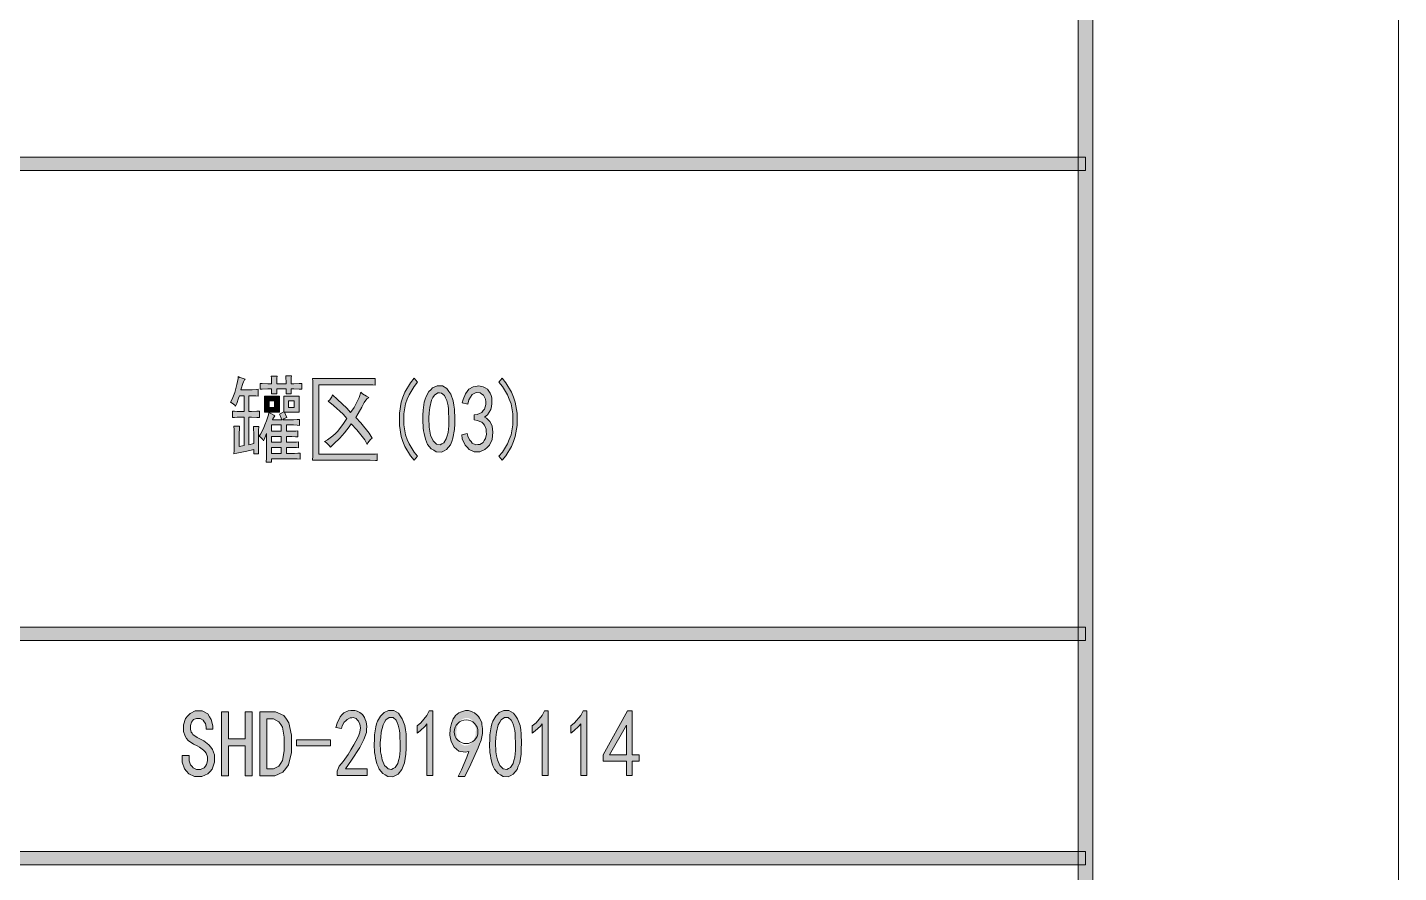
# Model space of a CAD drawing. Header units: millimetres. Extents: x 568 to 57335, y 85 to 28579.
# Drawn here: x 57269.6 to 57335.2, y 27771.3 to 27811.8 of the extents above; entities that cross this region are included whole.
import ezdxf

# ---------------------------------------------------------------- set-up
doc = ezdxf.new("R2010")
doc.units = ezdxf.units.MM

msp = doc.modelspace()

# ---------------------------------------------------------------- hatches: boundary and pattern name
h = msp.add_hatch(color=0)
h.dxf.hatch_style = 2
h.paths.add_polyline_path([(57320.572, 27702.649), (57319.873, 27703.348), (57319.873, 28563.463), (57320.572, 28564.162)])
h = msp.add_hatch(color=0)
h.dxf.hatch_style = 2
h.paths.add_polyline_path([(57245.175, 27804.935), (57245.175, 27805.581), (57320.223, 27805.581), (57320.223, 27804.935)])
h = msp.add_hatch(color=0)
h.dxf.hatch_style = 2
h.paths.add_polyline_path([(57280.617, 27791.358), (57280.389, 27791.358), (57280.389, 27791.571), (57280.055, 27791.487), (57279.584, 27791.381), (57279.439, 27791.358), (57279.447, 27791.518), (57279.455, 27791.829), (57279.455, 27791.981), (57279.455, 27792.148), (57279.447, 27792.498), (57279.439, 27792.688), (57279.713, 27792.688), (57279.705, 27792.566), (57279.698, 27792.323), (57279.698, 27792.201), (57279.698, 27791.7), (57279.926, 27791.753), (57279.926, 27793.113), (57279.652, 27793.113), (57279.599, 27793.113), (57279.462, 27793.105), (57279.379, 27793.098), (57279.379, 27793.402), (57279.462, 27793.394), (57279.599, 27793.387), (57279.652, 27793.387), (57279.926, 27793.387), (57279.926, 27794.139), (57279.713, 27794.139), (57279.667, 27794.025), (57279.576, 27793.774), (57279.523, 27793.637), (57279.485, 27793.69), (57279.363, 27793.789), (57279.28, 27793.835), (57279.356, 27793.972), (57279.477, 27794.298), (57279.531, 27794.488), (57279.584, 27794.686), (57279.645, 27794.967), (57279.652, 27795.058), (57279.728, 27795.02), (57279.895, 27794.959), (57279.986, 27794.929), (57279.948, 27794.898), (57279.895, 27794.8), (57279.873, 27794.731), (57279.85, 27794.671), (57279.797, 27794.519), (57279.766, 27794.427), (57280.23, 27794.427), (57280.313, 27794.427), (57280.503, 27794.435), (57280.602, 27794.45), (57280.602, 27794.123), (57280.495, 27794.131), (57280.275, 27794.139), (57280.161, 27794.139), (57280.161, 27793.387), (57280.29, 27793.387), (57280.541, 27793.394), (57280.663, 27793.402), (57280.663, 27793.098), (57280.541, 27793.105), (57280.29, 27793.113), (57280.161, 27793.113), (57280.161, 27791.783), (57280.389, 27791.844), (57280.389, 27792.217), (57280.389, 27792.323), (57280.382, 27792.551), (57280.374, 27792.665), (57280.632, 27792.665), (57280.617, 27792.467)])
h = msp.add_hatch(color=0)
h.dxf.hatch_style = 2
h.paths.add_polyline_path([(57282.197, 27795.096), (57282.19, 27794.997), (57282.182, 27794.807), (57282.182, 27794.716), (57282.311, 27794.716), (57282.57, 27794.724), (57282.699, 27794.731), (57282.699, 27794.45), (57282.57, 27794.458), (57282.311, 27794.465), (57282.182, 27794.465), (57282.182, 27794.23), (57281.939, 27794.23), (57281.939, 27794.465), (57281.498, 27794.465), (57281.498, 27794.23), (57281.248, 27794.23), (57281.248, 27794.465), (57281.073, 27794.465), (57280.799, 27794.458), (57280.701, 27794.45), (57280.701, 27794.731), (57280.799, 27794.724), (57281.073, 27794.716), (57281.248, 27794.716), (57281.248, 27794.807), (57281.24, 27794.982), (57281.232, 27795.073), (57281.506, 27795.073), (57281.498, 27794.982), (57281.498, 27794.807), (57281.498, 27794.716), (57281.939, 27794.716), (57281.939, 27794.807), (57281.931, 27794.997), (57281.924, 27795.096)])
h = msp.add_hatch(color=0)
h.dxf.hatch_style = 2
h.paths.add_polyline_path([(57286.209, 27794.648), (57286.102, 27794.655), (57285.814, 27794.663), (57285.639, 27794.663), (57283.504, 27794.663), (57283.504, 27791.335), (57285.852, 27791.335), (57285.996, 27791.335), (57286.224, 27791.343), (57286.308, 27791.358), (57286.308, 27791.031), (57286.216, 27791.039), (57285.973, 27791.046), (57285.821, 27791.046), (57283.208, 27791.046), (57283.215, 27791.267), (57283.223, 27791.578), (57283.223, 27791.677), (57283.223, 27794.412), (57283.223, 27794.564), (57283.215, 27794.845), (57283.208, 27794.967), (57286.209, 27794.967)])
h = msp.add_hatch(color=0)
h.dxf.hatch_style = 2
h.paths.add_polyline_path([(57288.237, 27791.244), (57288.078, 27791.046), (57287.903, 27791.267), (57287.63, 27791.715), (57287.538, 27791.951), (57287.447, 27792.179), (57287.364, 27792.71), (57287.364, 27793.007), (57287.364, 27793.303), (57287.447, 27793.835), (57287.538, 27794.07), (57287.63, 27794.306), (57287.903, 27794.762), (57288.078, 27794.982), (57288.237, 27794.784), (57288.07, 27794.587), (57287.827, 27794.184), (57287.744, 27793.972), (57287.66, 27793.759), (57287.576, 27793.28), (57287.576, 27793.007), (57287.576, 27792.741), (57287.66, 27792.262), (57287.744, 27792.049), (57287.827, 27791.837), (57288.07, 27791.434)])
h = msp.add_hatch(color=0)
h.paths.add_polyline_path([(57288.496, 27793.212), (57288.503, 27793.455), (57288.556, 27793.835), (57288.602, 27793.972), (57288.648, 27794.108), (57288.784, 27794.336), (57288.868, 27794.427), (57288.959, 27794.519), (57289.172, 27794.61), (57289.293, 27794.61), (57289.423, 27794.61), (57289.643, 27794.481), (57289.734, 27794.351), (57289.825, 27794.215), (57289.947, 27793.888), (57289.977, 27793.69), (57290.008, 27793.493), (57290.023, 27793.037), (57290.015, 27792.786), (57290, 27792.528), (57289.932, 27792.11), (57289.871, 27791.951), (57289.81, 27791.783), (57289.628, 27791.563), (57289.506, 27791.502), (57289.377, 27791.434), (57289.134, 27791.449), (57289.012, 27791.525), (57288.891, 27791.601), (57288.716, 27791.806), (57288.67, 27791.928), (57288.617, 27792.057), (57288.549, 27792.323), (57288.526, 27792.46), (57288.503, 27792.596), (57288.488, 27792.976)])
h.paths.add_polyline_path([(57288.8, 27793.326), (57288.777, 27793.075), (57288.792, 27792.634), (57288.83, 27792.444), (57288.86, 27792.247), (57288.982, 27791.973), (57289.065, 27791.897), (57289.149, 27791.814), (57289.316, 27791.783), (57289.4, 27791.829), (57289.491, 27791.882), (57289.613, 27792.08), (57289.651, 27792.224), (57289.696, 27792.376), (57289.734, 27792.695), (57289.734, 27792.877), (57289.734, 27793.052), (57289.719, 27793.371), (57289.711, 27793.516), (57289.704, 27793.652), (57289.635, 27793.918), (57289.582, 27794.032), (57289.529, 27794.146), (57289.385, 27794.268), (57289.293, 27794.275), (57289.202, 27794.283), (57289.043, 27794.169), (57288.974, 27794.048), (57288.906, 27793.934), (57288.822, 27793.569)])
h = msp.add_hatch(color=0)
h.dxf.hatch_style = 2
h.paths.add_polyline_path([(57290.349, 27792.27), (57290.608, 27792.323), (57290.638, 27792.209), (57290.729, 27792.019), (57290.798, 27791.943), (57290.859, 27791.859), (57291.026, 27791.791), (57291.117, 27791.799), (57291.216, 27791.799), (57291.375, 27791.897), (57291.428, 27791.996), (57291.489, 27792.087), (57291.535, 27792.3), (57291.527, 27792.422), (57291.519, 27792.543), (57291.444, 27792.733), (57291.375, 27792.802), (57291.314, 27792.87), (57291.094, 27792.961), (57290.942, 27792.991), (57290.942, 27793.227), (57291.094, 27793.242), (57291.314, 27793.341), (57291.375, 27793.425), (57291.444, 27793.5), (57291.512, 27793.713), (57291.504, 27793.842), (57291.497, 27793.972), (57291.398, 27794.161), (57291.314, 27794.222), (57291.231, 27794.283), (57291.048, 27794.291), (57290.95, 27794.253), (57290.851, 27794.207), (57290.699, 27793.949), (57290.638, 27793.744), (57290.38, 27793.797), (57290.425, 27793.964), (57290.539, 27794.23), (57290.615, 27794.336), (57290.691, 27794.45), (57290.896, 27794.572), (57291.026, 27794.587), (57291.155, 27794.61), (57291.383, 27794.564), (57291.482, 27794.511), (57291.58, 27794.45), (57291.709, 27794.268), (57291.755, 27794.146), (57291.793, 27794.032), (57291.801, 27793.766), (57291.778, 27793.622), (57291.747, 27793.478), (57291.58, 27793.227), (57291.444, 27793.113), (57291.542, 27793.06), (57291.702, 27792.9), (57291.755, 27792.794), (57291.808, 27792.688), (57291.846, 27792.399), (57291.823, 27792.224), (57291.808, 27792.049), (57291.679, 27791.768), (57291.573, 27791.662), (57291.466, 27791.556), (57291.223, 27791.449), (57291.086, 27791.457), (57290.95, 27791.457), (57290.714, 27791.563), (57290.608, 27791.669), (57290.509, 27791.776), (57290.38, 27792.072)])
h = msp.add_hatch(color=0)
h.dxf.hatch_style = 2
h.paths.add_polyline_path([(57293.009, 27793.007), (57293.009, 27792.71), (57292.917, 27792.179), (57292.834, 27791.951), (57292.743, 27791.715), (57292.469, 27791.267), (57292.294, 27791.046), (57292.135, 27791.244), (57292.302, 27791.434), (57292.545, 27791.837), (57292.629, 27792.049), (57292.712, 27792.262), (57292.796, 27792.741), (57292.796, 27793.007), (57292.796, 27793.28), (57292.712, 27793.759), (57292.629, 27793.972), (57292.545, 27794.184), (57292.302, 27794.587), (57292.135, 27794.784), (57292.294, 27794.982), (57292.469, 27794.762), (57292.743, 27794.306), (57292.834, 27794.07), (57292.917, 27793.835), (57293.009, 27793.303)])
h = msp.add_hatch(color=0)
h.paths.add_polyline_path([(57280.647, 27792.201), (57280.708, 27792.292), (57280.853, 27792.566), (57280.929, 27792.748), (57281.005, 27792.931), (57281.096, 27793.227), (57281.118, 27793.333), (57281.202, 27793.288), (57281.346, 27793.204), (57281.407, 27793.174), (57281.362, 27793.128), (57281.308, 27793.037), (57281.293, 27792.991), (57281.741, 27792.991), (57281.711, 27793.06), (57281.65, 27793.197), (57281.628, 27793.257), (57281.825, 27793.371), (57281.825, 27794.123), (57282.562, 27794.123), (57282.562, 27793.349), (57281.871, 27793.349), (57281.969, 27793.098), (57281.924, 27793.083), (57281.833, 27793.029), (57281.779, 27792.991), (57282.228, 27792.991), (57282.296, 27792.991), (57282.478, 27792.999), (57282.585, 27793.007), (57282.585, 27792.718), (57282.478, 27792.733), (57282.296, 27792.741), (57282.228, 27792.741), (57281.954, 27792.741), (57281.954, 27792.437), (57282.167, 27792.437), (57282.243, 27792.437), (57282.41, 27792.444), (57282.501, 27792.452), (57282.501, 27792.163), (57282.387, 27792.171), (57282.22, 27792.179), (57282.167, 27792.179), (57281.954, 27792.179), (57281.954, 27791.913), (57282.197, 27791.913), (57282.273, 27791.913), (57282.433, 27791.92), (57282.532, 27791.928), (57282.532, 27791.647), (57282.433, 27791.654), (57282.273, 27791.662), (57282.197, 27791.662), (57281.954, 27791.662), (57281.954, 27791.373), (57282.311, 27791.373), (57282.349, 27791.373), (57282.501, 27791.381), (57282.615, 27791.388), (57282.615, 27791.107), (57282.478, 27791.115), (57282.327, 27791.122), (57281.248, 27791.122), (57281.248, 27790.963), (57280.989, 27790.963), (57280.997, 27791.168), (57281.005, 27791.434), (57281.005, 27791.502), (57281.005, 27792.323), (57280.974, 27792.254), (57280.906, 27792.08), (57280.86, 27791.981), (57280.822, 27792.042), (57280.708, 27792.148)])
h.paths.add_polyline_path([(57281.711, 27792.437), (57281.711, 27792.741), (57281.248, 27792.741), (57281.248, 27792.437)])
h.paths.add_polyline_path([(57281.711, 27791.373), (57281.711, 27791.662), (57281.248, 27791.662), (57281.248, 27791.373)])
h.paths.add_polyline_path([(57281.711, 27791.913), (57281.711, 27792.179), (57281.248, 27792.179), (57281.248, 27791.913)])
h.paths.add_polyline_path([(57282.327, 27793.569), (57282.327, 27793.888), (57282.053, 27793.888), (57282.053, 27793.569)])
h = msp.add_hatch(color=0)
h.paths.add_polyline_path([(57281.628, 27793.349), (57280.906, 27793.349), (57280.906, 27794.123), (57281.628, 27794.123)])
h.paths.add_polyline_path([(57281.392, 27793.569), (57281.392, 27793.888), (57281.134, 27793.888), (57281.134, 27793.569)])
h = msp.add_hatch(color=0)
h.dxf.hatch_style = 2
h.paths.add_polyline_path([(57284.157, 27794.177), (57284.408, 27793.964), (57284.841, 27793.538), (57285.031, 27793.333), (57285.198, 27793.576), (57285.441, 27794.063), (57285.517, 27794.306), (57285.601, 27794.237), (57285.783, 27794.116), (57285.897, 27794.048), (57285.814, 27793.987), (57285.677, 27793.82), (57285.624, 27793.713), (57285.563, 27793.599), (57285.388, 27793.295), (57285.274, 27793.098), (57285.517, 27792.847), (57285.913, 27792.353), (57286.064, 27792.11), (57285.981, 27792.042), (57285.859, 27791.882), (57285.821, 27791.806), (57285.707, 27792.019), (57285.328, 27792.513), (57285.062, 27792.794), (57284.955, 27792.642), (57284.735, 27792.361), (57284.621, 27792.239), (57284.507, 27792.11), (57284.233, 27791.829), (57284.066, 27791.677), (57284.006, 27791.761), (57283.861, 27791.897), (57283.778, 27791.951), (57283.922, 27792.027), (57284.18, 27792.224), (57284.302, 27792.338), (57284.416, 27792.444), (57284.689, 27792.802), (57284.841, 27793.045), (57284.667, 27793.25), (57284.218, 27793.668), (57283.952, 27793.873), (57284.028, 27793.941), (57284.127, 27794.093)])
h = msp.add_hatch(color=0)
h.dxf.hatch_style = 2
h.paths.add_polyline_path([(57320.223, 27783.054), (57320.223, 27782.408), (57245.175, 27782.408), (57245.175, 27783.054)])
h = msp.add_hatch(color=0)
h.dxf.hatch_style = 2
h.paths.add_polyline_path([(57278.505, 27776.786), (57278.505, 27776.581), (57278.406, 27776.247), (57278.3, 27776.125), (57278.193, 27776.011), (57277.912, 27775.889), (57277.73, 27775.889), (57277.555, 27775.889), (57277.274, 27776.011), (57277.175, 27776.14), (57277.069, 27776.262), (57276.97, 27776.581), (57276.97, 27776.763), (57276.97, 27776.892), (57277.305, 27776.892), (57277.305, 27776.786), (57277.305, 27776.649), (57277.365, 27776.444), (57277.434, 27776.368), (57277.494, 27776.3), (57277.646, 27776.231), (57277.73, 27776.231), (57277.844, 27776.231), (57278.019, 27776.307), (57278.072, 27776.383), (57278.125, 27776.459), (57278.178, 27776.642), (57278.178, 27776.748), (57278.178, 27776.839), (57278.11, 27777.006), (57278.049, 27777.082), (57277.981, 27777.158), (57277.798, 27777.295), (57277.677, 27777.363), (57277.502, 27777.439), (57277.251, 27777.622), (57277.175, 27777.72), (57277.107, 27777.819), (57277.031, 27778.055), (57277.031, 27778.184), (57277.031, 27778.374), (57277.13, 27778.678), (57277.236, 27778.799), (57277.343, 27778.913), (57277.586, 27779.035), (57277.73, 27779.035), (57277.92, 27779.035), (57278.186, 27778.89), (57278.269, 27778.754), (57278.353, 27778.617), (57278.437, 27778.313), (57278.437, 27778.154), (57278.11, 27778.154), (57278.11, 27778.252), (57278.072, 27778.427), (57278.019, 27778.511), (57277.973, 27778.594), (57277.829, 27778.67), (57277.73, 27778.67), (57277.646, 27778.67), (57277.51, 27778.617), (57277.456, 27778.556), (57277.411, 27778.495), (57277.358, 27778.336), (57277.358, 27778.237), (57277.358, 27778.161), (57277.396, 27778.017), (57277.441, 27777.964), (57277.479, 27777.903), (57277.684, 27777.766), (57277.844, 27777.682), (57278.004, 27777.599), (57278.247, 27777.409), (57278.338, 27777.295), (57278.421, 27777.181), (57278.505, 27776.93)])
h = msp.add_hatch(color=0)
h.dxf.hatch_style = 2
h.paths.add_polyline_path([(57280.321, 27775.92), (57279.986, 27775.92), (57279.986, 27777.363), (57279.174, 27777.363), (57279.174, 27775.92), (57278.839, 27775.92), (57278.839, 27778.997), (57279.174, 27778.997), (57279.174, 27777.698), (57279.986, 27777.698), (57279.986, 27778.997), (57280.321, 27778.997)])
h = msp.add_hatch(color=0)
h.paths.add_polyline_path([(57282.205, 27777.447), (57282.205, 27777.037), (57282.061, 27776.444), (57281.924, 27776.269), (57281.779, 27776.095), (57281.407, 27775.92), (57281.172, 27775.92), (57280.678, 27775.92), (57280.678, 27778.997), (57281.172, 27778.997), (57281.438, 27778.997), (57281.825, 27778.814), (57281.954, 27778.632), (57282.076, 27778.457), (57282.205, 27777.865)])
h.paths.add_polyline_path([(57281.855, 27777.447), (57281.855, 27777.781), (57281.772, 27778.252), (57281.688, 27778.381), (57281.597, 27778.518), (57281.339, 27778.655), (57281.172, 27778.655), (57281.012, 27778.655), (57281.012, 27776.262), (57281.172, 27776.262), (57281.339, 27776.262), (57281.597, 27776.391), (57281.688, 27776.528), (57281.772, 27776.657), (57281.855, 27777.12)])
h = msp.add_hatch(color=0)
h.dxf.hatch_style = 2
h.paths.add_polyline_path([(57284.378, 27776.011), (57284.385, 27776.148), (57284.484, 27776.391), (57284.575, 27776.497), (57284.667, 27776.604), (57284.91, 27776.946), (57285.046, 27777.173), (57285.191, 27777.401), (57285.381, 27777.758), (57285.426, 27777.88), (57285.464, 27778.009), (57285.502, 27778.222), (57285.487, 27778.313), (57285.479, 27778.404), (57285.411, 27778.549), (57285.35, 27778.609), (57285.297, 27778.67), (57285.16, 27778.716), (57285.084, 27778.708), (57285.008, 27778.701), (57284.864, 27778.625), (57284.796, 27778.564), (57284.727, 27778.503), (57284.629, 27778.313), (57284.591, 27778.184), (57284.317, 27778.237), (57284.378, 27778.45), (57284.522, 27778.746), (57284.613, 27778.845), (57284.705, 27778.936), (57284.917, 27779.042), (57285.039, 27779.05), (57285.107, 27779.058), (57285.236, 27779.05), (57285.297, 27779.042), (57285.35, 27779.027), (57285.472, 27778.966), (57285.533, 27778.913), (57285.593, 27778.868), (57285.692, 27778.716), (57285.73, 27778.617), (57285.776, 27778.518), (57285.799, 27778.283), (57285.791, 27778.138), (57285.783, 27778.002), (57285.669, 27777.667), (57285.571, 27777.477), (57285.464, 27777.28), (57285.077, 27776.68), (57284.788, 27776.262), (57285.829, 27776.262), (57285.829, 27775.943), (57284.378, 27775.943)])
h = msp.add_hatch(color=0)
h.paths.add_polyline_path([(57286.171, 27777.66), (57286.178, 27777.895), (57286.232, 27778.275), (57286.277, 27778.412), (57286.323, 27778.549), (57286.46, 27778.777), (57286.543, 27778.868), (57286.634, 27778.959), (57286.847, 27779.05), (57286.969, 27779.05), (57287.098, 27779.05), (57287.318, 27778.921), (57287.409, 27778.792), (57287.5, 27778.655), (57287.622, 27778.328), (57287.652, 27778.131), (57287.683, 27777.933), (57287.698, 27777.477), (57287.69, 27777.227), (57287.675, 27776.968), (57287.607, 27776.55), (57287.546, 27776.391), (57287.485, 27776.231), (57287.303, 27776.003), (57287.181, 27775.943), (57287.052, 27775.874), (57286.809, 27775.889), (57286.687, 27775.965), (57286.566, 27776.041), (57286.391, 27776.247), (57286.346, 27776.368), (57286.292, 27776.497), (57286.224, 27776.763), (57286.201, 27776.9), (57286.178, 27777.044), (57286.163, 27777.417)])
h.paths.add_polyline_path([(57286.475, 27777.766), (57286.452, 27777.515), (57286.467, 27777.075), (57286.505, 27776.885), (57286.536, 27776.687), (57286.657, 27776.414), (57286.741, 27776.338), (57286.824, 27776.254), (57286.991, 27776.224), (57287.075, 27776.269), (57287.166, 27776.323), (57287.288, 27776.52), (57287.326, 27776.664), (57287.371, 27776.816), (57287.409, 27777.143), (57287.409, 27777.318), (57287.409, 27777.493), (57287.394, 27777.812), (57287.386, 27777.956), (57287.379, 27778.1), (57287.31, 27778.359), (57287.257, 27778.473), (57287.204, 27778.594), (57287.06, 27778.716), (57286.969, 27778.716), (57286.877, 27778.723), (57286.718, 27778.609), (57286.649, 27778.495), (57286.589, 27778.374), (57286.498, 27778.009)])
h = msp.add_hatch(color=0)
h.dxf.hatch_style = 2
h.paths.add_polyline_path([(57288.686, 27778.419), (57288.594, 27778.305), (57288.359, 27778.078), (57288.215, 27777.971), (57288.215, 27778.313), (57288.389, 27778.465), (57288.686, 27778.822), (57288.8, 27779.035), (57288.974, 27779.035), (57288.974, 27775.943), (57288.686, 27775.943)])
h = msp.add_hatch(color=0)
h.paths.add_polyline_path([(57290.182, 27775.889), (57290.342, 27776.216), (57290.6, 27776.824), (57290.699, 27777.09), (57290.524, 27777.052), (57290.22, 27777.113), (57290.106, 27777.204), (57289.985, 27777.303), (57289.84, 27777.561), (57289.818, 27777.72), (57289.787, 27777.88), (57289.795, 27778.176), (57289.825, 27778.305), (57289.856, 27778.435), (57289.939, 27778.647), (57290, 27778.731), (57290.061, 27778.822), (57290.213, 27778.944), (57290.296, 27778.974), (57290.387, 27779.012), (57290.539, 27779.05), (57290.608, 27779.05), (57290.676, 27779.05), (57290.813, 27779.012), (57290.889, 27778.974), (57290.957, 27778.944), (57291.086, 27778.83), (57291.147, 27778.761), (57291.2, 27778.693), (57291.284, 27778.541), (57291.307, 27778.465), (57291.322, 27778.389), (57291.345, 27778.192), (57291.345, 27778.07), (57291.345, 27777.948), (57291.276, 27777.637), (57291.2, 27777.447), (57291.132, 27777.265), (57290.783, 27776.482), (57290.501, 27775.889)])
h.paths.add_polyline_path([(57290.106, 27777.895), (57290.114, 27777.781), (57290.19, 27777.591), (57290.258, 27777.515), (57290.327, 27777.439), (57290.479, 27777.371), (57290.555, 27777.379), (57290.638, 27777.386), (57290.76, 27777.439), (57290.805, 27777.485), (57290.859, 27777.531), (57290.942, 27777.682), (57290.988, 27777.789), (57291.018, 27777.926), (57291.033, 27778.154), (57291.018, 27778.252), (57291.003, 27778.343), (57290.927, 27778.503), (57290.866, 27778.564), (57290.805, 27778.625), (57290.669, 27778.693), (57290.6, 27778.693), (57290.555, 27778.701), (57290.448, 27778.67), (57290.38, 27778.632), (57290.311, 27778.602), (57290.198, 27778.457), (57290.16, 27778.351), (57290.122, 27778.237), (57290.091, 27778.017)])
h = msp.add_hatch(color=0)
h.paths.add_polyline_path([(57291.694, 27777.66), (57291.702, 27777.895), (57291.755, 27778.275), (57291.801, 27778.412), (57291.846, 27778.549), (57291.983, 27778.777), (57292.067, 27778.868), (57292.15, 27778.959), (57292.363, 27779.05), (57292.492, 27779.05), (57292.614, 27779.05), (57292.834, 27778.921), (57292.925, 27778.792), (57293.024, 27778.655), (57293.145, 27778.328), (57293.176, 27778.131), (57293.199, 27777.933), (57293.221, 27777.477), (57293.206, 27777.227), (57293.199, 27776.968), (57293.13, 27776.55), (57293.062, 27776.391), (57293.001, 27776.231), (57292.819, 27776.003), (57292.697, 27775.943), (57292.576, 27775.874), (57292.332, 27775.889), (57292.211, 27775.965), (57292.089, 27776.041), (57291.915, 27776.247), (57291.861, 27776.368), (57291.816, 27776.497), (57291.74, 27776.763), (57291.725, 27776.9), (57291.702, 27777.044), (57291.687, 27777.417)])
h.paths.add_polyline_path([(57291.991, 27777.766), (57291.975, 27777.515), (57291.991, 27777.075), (57292.021, 27776.885), (57292.059, 27776.687), (57292.18, 27776.414), (57292.256, 27776.338), (57292.34, 27776.254), (57292.515, 27776.224), (57292.598, 27776.269), (57292.682, 27776.323), (57292.811, 27776.52), (57292.849, 27776.664), (57292.887, 27776.816), (57292.925, 27777.143), (57292.925, 27777.318), (57292.925, 27777.493), (57292.917, 27777.812), (57292.91, 27777.956), (57292.895, 27778.1), (57292.834, 27778.359), (57292.781, 27778.473), (57292.727, 27778.594), (57292.583, 27778.716), (57292.492, 27778.716), (57292.401, 27778.723), (57292.241, 27778.609), (57292.173, 27778.495), (57292.104, 27778.374), (57292.013, 27778.009)])
h = msp.add_hatch(color=0)
h.dxf.hatch_style = 2
h.paths.add_polyline_path([(57294.209, 27778.419), (57294.118, 27778.305), (57293.875, 27778.078), (57293.73, 27777.971), (57293.73, 27778.313), (57293.913, 27778.465), (57294.209, 27778.822), (57294.323, 27779.035), (57294.498, 27779.035), (57294.498, 27775.943), (57294.209, 27775.943)])
h = msp.add_hatch(color=0)
h.dxf.hatch_style = 2
h.paths.add_polyline_path([(57296.048, 27778.419), (57295.956, 27778.305), (57295.721, 27778.078), (57295.577, 27777.971), (57295.577, 27778.313), (57295.751, 27778.465), (57296.048, 27778.822), (57296.162, 27779.035), (57296.336, 27779.035), (57296.336, 27775.943), (57296.048, 27775.943)])
h = msp.add_hatch(color=0)
h.paths.add_polyline_path([(57298.236, 27776.626), (57297.126, 27776.626), (57297.126, 27776.93), (57298.289, 27779.035), (57298.509, 27779.035), (57298.509, 27776.93), (57298.851, 27776.93), (57298.851, 27776.626), (57298.509, 27776.626), (57298.509, 27775.943), (57298.236, 27775.943)])
h.paths.add_polyline_path([(57298.236, 27776.93), (57298.236, 27778.351), (57297.43, 27776.93)])
h = msp.add_hatch(color=0)
h.dxf.hatch_style = 2
h.paths.add_polyline_path([(57284.074, 27777.363), (57282.433, 27777.363), (57282.433, 27777.644), (57284.074, 27777.644)])
h = msp.add_hatch(color=0)
h.dxf.hatch_style = 2
h.paths.add_polyline_path([(57320.223, 27772.303), (57320.223, 27771.658), (57245.175, 27771.658), (57245.175, 27772.303)])

# ---------------------------------------------------------------- linework, layer by layer
at = {"color": 0, "lineweight": 0}
for points in [[(56073.988, 27688.001), (56073.988, 28578.81), (57335.22, 28578.81), (57335.22, 27688.001)], [(57320.572, 27702.649), (57319.873, 27703.348), (57319.873, 28563.463), (57320.572, 28564.162)], [(57245.175, 27804.935), (57245.175, 27805.581), (57320.223, 27805.581), (57320.223, 27804.935)], [(57280.617, 27791.358), (57280.389, 27791.358), (57280.389, 27791.571), (57280.055, 27791.487), (57279.584, 27791.381), (57279.439, 27791.358), (57279.447, 27791.518), (57279.455, 27791.829), (57279.455, 27791.981), (57279.455, 27792.148), (57279.447, 27792.498), (57279.439, 27792.688), (57279.713, 27792.688), (57279.705, 27792.566), (57279.698, 27792.323), (57279.698, 27792.201), (57279.698, 27791.7), (57279.926, 27791.753), (57279.926, 27793.113), (57279.652, 27793.113), (57279.599, 27793.113), (57279.462, 27793.105), (57279.379, 27793.098), (57279.379, 27793.402), (57279.462, 27793.394), (57279.599, 27793.387), (57279.652, 27793.387), (57279.926, 27793.387), (57279.926, 27794.139), (57279.713, 27794.139), (57279.667, 27794.025), (57279.576, 27793.774), (57279.523, 27793.637), (57279.485, 27793.69), (57279.363, 27793.789), (57279.28, 27793.835), (57279.356, 27793.972), (57279.477, 27794.298), (57279.531, 27794.488), (57279.584, 27794.686), (57279.645, 27794.967), (57279.652, 27795.058), (57279.728, 27795.02), (57279.895, 27794.959), (57279.986, 27794.929), (57279.948, 27794.898), (57279.895, 27794.8), (57279.873, 27794.731), (57279.85, 27794.671), (57279.797, 27794.519), (57279.766, 27794.427), (57280.23, 27794.427), (57280.313, 27794.427), (57280.503, 27794.435), (57280.602, 27794.45), (57280.602, 27794.123), (57280.495, 27794.131), (57280.275, 27794.139), (57280.161, 27794.139), (57280.161, 27793.387), (57280.29, 27793.387), (57280.541, 27793.394), (57280.663, 27793.402), (57280.663, 27793.098), (57280.541, 27793.105), (57280.29, 27793.113), (57280.161, 27793.113), (57280.161, 27791.783), (57280.389, 27791.844), (57280.389, 27792.217), (57280.389, 27792.323), (57280.382, 27792.551), (57280.374, 27792.665), (57280.632, 27792.665), (57280.617, 27792.467)], [(57282.197, 27795.096), (57282.19, 27794.997), (57282.182, 27794.807), (57282.182, 27794.716), (57282.311, 27794.716), (57282.57, 27794.724), (57282.699, 27794.731), (57282.699, 27794.45), (57282.57, 27794.458), (57282.311, 27794.465), (57282.182, 27794.465), (57282.182, 27794.23), (57281.939, 27794.23), (57281.939, 27794.465), (57281.498, 27794.465), (57281.498, 27794.23), (57281.248, 27794.23), (57281.248, 27794.465), (57281.073, 27794.465), (57280.799, 27794.458), (57280.701, 27794.45), (57280.701, 27794.731), (57280.799, 27794.724), (57281.073, 27794.716), (57281.248, 27794.716), (57281.248, 27794.807), (57281.24, 27794.982), (57281.232, 27795.073), (57281.506, 27795.073), (57281.498, 27794.982), (57281.498, 27794.807), (57281.498, 27794.716), (57281.939, 27794.716), (57281.939, 27794.807), (57281.931, 27794.997), (57281.924, 27795.096)], [(57286.209, 27794.648), (57286.102, 27794.655), (57285.814, 27794.663), (57285.639, 27794.663), (57283.504, 27794.663), (57283.504, 27791.335), (57285.852, 27791.335), (57285.996, 27791.335), (57286.224, 27791.343), (57286.308, 27791.358), (57286.308, 27791.031), (57286.216, 27791.039), (57285.973, 27791.046), (57285.821, 27791.046), (57283.208, 27791.046), (57283.215, 27791.267), (57283.223, 27791.578), (57283.223, 27791.677), (57283.223, 27794.412), (57283.223, 27794.564), (57283.215, 27794.845), (57283.208, 27794.967), (57286.209, 27794.967)], [(57288.237, 27791.244), (57288.078, 27791.046), (57287.903, 27791.267), (57287.63, 27791.715), (57287.538, 27791.951), (57287.447, 27792.179), (57287.364, 27792.71), (57287.364, 27793.007), (57287.364, 27793.303), (57287.447, 27793.835), (57287.538, 27794.07), (57287.63, 27794.306), (57287.903, 27794.762), (57288.078, 27794.982), (57288.237, 27794.784), (57288.07, 27794.587), (57287.827, 27794.184), (57287.744, 27793.972), (57287.66, 27793.759), (57287.576, 27793.28), (57287.576, 27793.007), (57287.576, 27792.741), (57287.66, 27792.262), (57287.744, 27792.049), (57287.827, 27791.837), (57288.07, 27791.434)], [(57288.496, 27793.212), (57288.503, 27793.455), (57288.556, 27793.835), (57288.602, 27793.972), (57288.648, 27794.108), (57288.784, 27794.336), (57288.868, 27794.427), (57288.959, 27794.519), (57289.172, 27794.61), (57289.293, 27794.61), (57289.423, 27794.61), (57289.643, 27794.481), (57289.734, 27794.351), (57289.825, 27794.215), (57289.947, 27793.888), (57289.977, 27793.69), (57290.008, 27793.493), (57290.023, 27793.037), (57290.015, 27792.786), (57290, 27792.528), (57289.932, 27792.11), (57289.871, 27791.951), (57289.81, 27791.783), (57289.628, 27791.563), (57289.506, 27791.502), (57289.377, 27791.434), (57289.134, 27791.449), (57289.012, 27791.525), (57288.891, 27791.601), (57288.716, 27791.806), (57288.67, 27791.928), (57288.617, 27792.057), (57288.549, 27792.323), (57288.526, 27792.46), (57288.503, 27792.596), (57288.488, 27792.976)], [(57290.349, 27792.27), (57290.608, 27792.323), (57290.638, 27792.209), (57290.729, 27792.019), (57290.798, 27791.943), (57290.859, 27791.859), (57291.026, 27791.791), (57291.117, 27791.799), (57291.216, 27791.799), (57291.375, 27791.897), (57291.428, 27791.996), (57291.489, 27792.087), (57291.535, 27792.3), (57291.527, 27792.422), (57291.519, 27792.543), (57291.444, 27792.733), (57291.375, 27792.802), (57291.314, 27792.87), (57291.094, 27792.961), (57290.942, 27792.991), (57290.942, 27793.227), (57291.094, 27793.242), (57291.314, 27793.341), (57291.375, 27793.425), (57291.444, 27793.5), (57291.512, 27793.713), (57291.504, 27793.842), (57291.497, 27793.972), (57291.398, 27794.161), (57291.314, 27794.222), (57291.231, 27794.283), (57291.048, 27794.291), (57290.95, 27794.253), (57290.851, 27794.207), (57290.699, 27793.949), (57290.638, 27793.744), (57290.38, 27793.797), (57290.425, 27793.964), (57290.539, 27794.23), (57290.615, 27794.336), (57290.691, 27794.45), (57290.896, 27794.572), (57291.026, 27794.587), (57291.155, 27794.61), (57291.383, 27794.564), (57291.482, 27794.511), (57291.58, 27794.45), (57291.709, 27794.268), (57291.755, 27794.146), (57291.793, 27794.032), (57291.801, 27793.766), (57291.778, 27793.622), (57291.747, 27793.478), (57291.58, 27793.227), (57291.444, 27793.113), (57291.542, 27793.06), (57291.702, 27792.9), (57291.755, 27792.794), (57291.808, 27792.688), (57291.846, 27792.399), (57291.823, 27792.224), (57291.808, 27792.049), (57291.679, 27791.768), (57291.573, 27791.662), (57291.466, 27791.556), (57291.223, 27791.449), (57291.086, 27791.457), (57290.95, 27791.457), (57290.714, 27791.563), (57290.608, 27791.669), (57290.509, 27791.776), (57290.38, 27792.072)], [(57293.009, 27793.007), (57293.009, 27792.71), (57292.917, 27792.179), (57292.834, 27791.951), (57292.743, 27791.715), (57292.469, 27791.267), (57292.294, 27791.046), (57292.135, 27791.244), (57292.302, 27791.434), (57292.545, 27791.837), (57292.629, 27792.049), (57292.712, 27792.262), (57292.796, 27792.741), (57292.796, 27793.007), (57292.796, 27793.28), (57292.712, 27793.759), (57292.629, 27793.972), (57292.545, 27794.184), (57292.302, 27794.587), (57292.135, 27794.784), (57292.294, 27794.982), (57292.469, 27794.762), (57292.743, 27794.306), (57292.834, 27794.07), (57292.917, 27793.835), (57293.009, 27793.303)], [(57280.647, 27792.201), (57280.708, 27792.292), (57280.853, 27792.566), (57280.929, 27792.748), (57281.005, 27792.931), (57281.096, 27793.227), (57281.118, 27793.333), (57281.202, 27793.288), (57281.346, 27793.204), (57281.407, 27793.174), (57281.362, 27793.128), (57281.308, 27793.037), (57281.293, 27792.991), (57281.741, 27792.991), (57281.711, 27793.06), (57281.65, 27793.197), (57281.628, 27793.257), (57281.825, 27793.371), (57281.825, 27794.123), (57282.562, 27794.123), (57282.562, 27793.349), (57281.871, 27793.349), (57281.969, 27793.098), (57281.924, 27793.083), (57281.833, 27793.029), (57281.779, 27792.991), (57282.228, 27792.991), (57282.296, 27792.991), (57282.478, 27792.999), (57282.585, 27793.007), (57282.585, 27792.718), (57282.478, 27792.733), (57282.296, 27792.741), (57282.228, 27792.741), (57281.954, 27792.741), (57281.954, 27792.437), (57282.167, 27792.437), (57282.243, 27792.437), (57282.41, 27792.444), (57282.501, 27792.452), (57282.501, 27792.163), (57282.387, 27792.171), (57282.22, 27792.179), (57282.167, 27792.179), (57281.954, 27792.179), (57281.954, 27791.913), (57282.197, 27791.913), (57282.273, 27791.913), (57282.433, 27791.92), (57282.532, 27791.928), (57282.532, 27791.647), (57282.433, 27791.654), (57282.273, 27791.662), (57282.197, 27791.662), (57281.954, 27791.662), (57281.954, 27791.373), (57282.311, 27791.373), (57282.349, 27791.373), (57282.501, 27791.381), (57282.615, 27791.388), (57282.615, 27791.107), (57282.478, 27791.115), (57282.327, 27791.122), (57281.248, 27791.122), (57281.248, 27790.963), (57280.989, 27790.963), (57280.997, 27791.168), (57281.005, 27791.434), (57281.005, 27791.502), (57281.005, 27792.323), (57280.974, 27792.254), (57280.906, 27792.08), (57280.86, 27791.981), (57280.822, 27792.042), (57280.708, 27792.148)], [(57281.628, 27793.349), (57280.906, 27793.349), (57280.906, 27794.123), (57281.628, 27794.123)], [(57281.392, 27793.569), (57281.392, 27793.888), (57281.134, 27793.888), (57281.134, 27793.569)], [(57282.327, 27793.569), (57282.327, 27793.888), (57282.053, 27793.888), (57282.053, 27793.569)], [(57284.157, 27794.177), (57284.408, 27793.964), (57284.841, 27793.538), (57285.031, 27793.333), (57285.198, 27793.576), (57285.441, 27794.063), (57285.517, 27794.306), (57285.601, 27794.237), (57285.783, 27794.116), (57285.897, 27794.048), (57285.814, 27793.987), (57285.677, 27793.82), (57285.624, 27793.713), (57285.563, 27793.599), (57285.388, 27793.295), (57285.274, 27793.098), (57285.517, 27792.847), (57285.913, 27792.353), (57286.064, 27792.11), (57285.981, 27792.042), (57285.859, 27791.882), (57285.821, 27791.806), (57285.707, 27792.019), (57285.328, 27792.513), (57285.062, 27792.794), (57284.955, 27792.642), (57284.735, 27792.361), (57284.621, 27792.239), (57284.507, 27792.11), (57284.233, 27791.829), (57284.066, 27791.677), (57284.006, 27791.761), (57283.861, 27791.897), (57283.778, 27791.951), (57283.922, 27792.027), (57284.18, 27792.224), (57284.302, 27792.338), (57284.416, 27792.444), (57284.689, 27792.802), (57284.841, 27793.045), (57284.667, 27793.25), (57284.218, 27793.668), (57283.952, 27793.873), (57284.028, 27793.941), (57284.127, 27794.093)], [(57288.8, 27793.326), (57288.777, 27793.075), (57288.792, 27792.634), (57288.83, 27792.444), (57288.86, 27792.247), (57288.982, 27791.973), (57289.065, 27791.897), (57289.149, 27791.814), (57289.316, 27791.783), (57289.4, 27791.829), (57289.491, 27791.882), (57289.613, 27792.08), (57289.651, 27792.224), (57289.696, 27792.376), (57289.734, 27792.695), (57289.734, 27792.877), (57289.734, 27793.052), (57289.719, 27793.371), (57289.711, 27793.516), (57289.704, 27793.652), (57289.635, 27793.918), (57289.582, 27794.032), (57289.529, 27794.146), (57289.385, 27794.268), (57289.293, 27794.275), (57289.202, 27794.283), (57289.043, 27794.169), (57288.974, 27794.048), (57288.906, 27793.934), (57288.822, 27793.569)], [(57281.711, 27792.437), (57281.711, 27792.741), (57281.248, 27792.741), (57281.248, 27792.437)], [(57281.711, 27791.913), (57281.711, 27792.179), (57281.248, 27792.179), (57281.248, 27791.913)], [(57281.711, 27791.373), (57281.711, 27791.662), (57281.248, 27791.662), (57281.248, 27791.373)], [(57320.223, 27783.054), (57320.223, 27782.408), (57245.175, 27782.408), (57245.175, 27783.054)], [(57278.505, 27776.786), (57278.505, 27776.581), (57278.406, 27776.247), (57278.3, 27776.125), (57278.193, 27776.011), (57277.912, 27775.889), (57277.73, 27775.889), (57277.555, 27775.889), (57277.274, 27776.011), (57277.175, 27776.14), (57277.069, 27776.262), (57276.97, 27776.581), (57276.97, 27776.763), (57276.97, 27776.892), (57277.305, 27776.892), (57277.305, 27776.786), (57277.305, 27776.649), (57277.365, 27776.444), (57277.434, 27776.368), (57277.494, 27776.3), (57277.646, 27776.231), (57277.73, 27776.231), (57277.844, 27776.231), (57278.019, 27776.307), (57278.072, 27776.383), (57278.125, 27776.459), (57278.178, 27776.642), (57278.178, 27776.748), (57278.178, 27776.839), (57278.11, 27777.006), (57278.049, 27777.082), (57277.981, 27777.158), (57277.798, 27777.295), (57277.677, 27777.363), (57277.502, 27777.439), (57277.251, 27777.622), (57277.175, 27777.72), (57277.107, 27777.819), (57277.031, 27778.055), (57277.031, 27778.184), (57277.031, 27778.374), (57277.13, 27778.678), (57277.236, 27778.799), (57277.343, 27778.913), (57277.586, 27779.035), (57277.73, 27779.035), (57277.92, 27779.035), (57278.186, 27778.89), (57278.269, 27778.754), (57278.353, 27778.617), (57278.437, 27778.313), (57278.437, 27778.154), (57278.11, 27778.154), (57278.11, 27778.252), (57278.072, 27778.427), (57278.019, 27778.511), (57277.973, 27778.594), (57277.829, 27778.67), (57277.73, 27778.67), (57277.646, 27778.67), (57277.51, 27778.617), (57277.456, 27778.556), (57277.411, 27778.495), (57277.358, 27778.336), (57277.358, 27778.237), (57277.358, 27778.161), (57277.396, 27778.017), (57277.441, 27777.964), (57277.479, 27777.903), (57277.684, 27777.766), (57277.844, 27777.682), (57278.004, 27777.599), (57278.247, 27777.409), (57278.338, 27777.295), (57278.421, 27777.181), (57278.505, 27776.93)], [(57280.321, 27775.92), (57279.986, 27775.92), (57279.986, 27777.363), (57279.174, 27777.363), (57279.174, 27775.92), (57278.839, 27775.92), (57278.839, 27778.997), (57279.174, 27778.997), (57279.174, 27777.698), (57279.986, 27777.698), (57279.986, 27778.997), (57280.321, 27778.997)], [(57282.205, 27777.447), (57282.205, 27777.037), (57282.061, 27776.444), (57281.924, 27776.269), (57281.779, 27776.095), (57281.407, 27775.92), (57281.172, 27775.92), (57280.678, 27775.92), (57280.678, 27778.997), (57281.172, 27778.997), (57281.438, 27778.997), (57281.825, 27778.814), (57281.954, 27778.632), (57282.076, 27778.457), (57282.205, 27777.865)], [(57284.378, 27776.011), (57284.385, 27776.148), (57284.484, 27776.391), (57284.575, 27776.497), (57284.667, 27776.604), (57284.91, 27776.946), (57285.046, 27777.173), (57285.191, 27777.401), (57285.381, 27777.758), (57285.426, 27777.88), (57285.464, 27778.009), (57285.502, 27778.222), (57285.487, 27778.313), (57285.479, 27778.404), (57285.411, 27778.549), (57285.35, 27778.609), (57285.297, 27778.67), (57285.16, 27778.716), (57285.084, 27778.708), (57285.008, 27778.701), (57284.864, 27778.625), (57284.796, 27778.564), (57284.727, 27778.503), (57284.629, 27778.313), (57284.591, 27778.184), (57284.317, 27778.237), (57284.378, 27778.45), (57284.522, 27778.746), (57284.613, 27778.845), (57284.705, 27778.936), (57284.917, 27779.042), (57285.039, 27779.05), (57285.107, 27779.058), (57285.236, 27779.05), (57285.297, 27779.042), (57285.35, 27779.027), (57285.472, 27778.966), (57285.533, 27778.913), (57285.593, 27778.868), (57285.692, 27778.716), (57285.73, 27778.617), (57285.776, 27778.518), (57285.799, 27778.283), (57285.791, 27778.138), (57285.783, 27778.002), (57285.669, 27777.667), (57285.571, 27777.477), (57285.464, 27777.28), (57285.077, 27776.68), (57284.788, 27776.262), (57285.829, 27776.262), (57285.829, 27775.943), (57284.378, 27775.943)], [(57286.171, 27777.66), (57286.178, 27777.895), (57286.232, 27778.275), (57286.277, 27778.412), (57286.323, 27778.549), (57286.46, 27778.777), (57286.543, 27778.868), (57286.634, 27778.959), (57286.847, 27779.05), (57286.969, 27779.05), (57287.098, 27779.05), (57287.318, 27778.921), (57287.409, 27778.792), (57287.5, 27778.655), (57287.622, 27778.328), (57287.652, 27778.131), (57287.683, 27777.933), (57287.698, 27777.477), (57287.69, 27777.227), (57287.675, 27776.968), (57287.607, 27776.55), (57287.546, 27776.391), (57287.485, 27776.231), (57287.303, 27776.003), (57287.181, 27775.943), (57287.052, 27775.874), (57286.809, 27775.889), (57286.687, 27775.965), (57286.566, 27776.041), (57286.391, 27776.247), (57286.346, 27776.368), (57286.292, 27776.497), (57286.224, 27776.763), (57286.201, 27776.9), (57286.178, 27777.044), (57286.163, 27777.417)], [(57286.475, 27777.766), (57286.452, 27777.515), (57286.467, 27777.075), (57286.505, 27776.885), (57286.536, 27776.687), (57286.657, 27776.414), (57286.741, 27776.338), (57286.824, 27776.254), (57286.991, 27776.224), (57287.075, 27776.269), (57287.166, 27776.323), (57287.288, 27776.52), (57287.326, 27776.664), (57287.371, 27776.816), (57287.409, 27777.143), (57287.409, 27777.318), (57287.409, 27777.493), (57287.394, 27777.812), (57287.386, 27777.956), (57287.379, 27778.1), (57287.31, 27778.359), (57287.257, 27778.473), (57287.204, 27778.594), (57287.06, 27778.716), (57286.969, 27778.716), (57286.877, 27778.723), (57286.718, 27778.609), (57286.649, 27778.495), (57286.589, 27778.374), (57286.498, 27778.009)], [(57288.686, 27778.419), (57288.594, 27778.305), (57288.359, 27778.078), (57288.215, 27777.971), (57288.215, 27778.313), (57288.389, 27778.465), (57288.686, 27778.822), (57288.8, 27779.035), (57288.974, 27779.035), (57288.974, 27775.943), (57288.686, 27775.943)], [(57290.182, 27775.889), (57290.342, 27776.216), (57290.6, 27776.824), (57290.699, 27777.09), (57290.524, 27777.052), (57290.22, 27777.113), (57290.106, 27777.204), (57289.985, 27777.303), (57289.84, 27777.561), (57289.818, 27777.72), (57289.787, 27777.88), (57289.795, 27778.176), (57289.825, 27778.305), (57289.856, 27778.435), (57289.939, 27778.647), (57290, 27778.731), (57290.061, 27778.822), (57290.213, 27778.944), (57290.296, 27778.974), (57290.387, 27779.012), (57290.539, 27779.05), (57290.608, 27779.05), (57290.676, 27779.05), (57290.813, 27779.012), (57290.889, 27778.974), (57290.957, 27778.944), (57291.086, 27778.83), (57291.147, 27778.761), (57291.2, 27778.693), (57291.284, 27778.541), (57291.307, 27778.465), (57291.322, 27778.389), (57291.345, 27778.192), (57291.345, 27778.07), (57291.345, 27777.948), (57291.276, 27777.637), (57291.2, 27777.447), (57291.132, 27777.265), (57290.783, 27776.482), (57290.501, 27775.889)], [(57291.694, 27777.66), (57291.702, 27777.895), (57291.755, 27778.275), (57291.801, 27778.412), (57291.846, 27778.549), (57291.983, 27778.777), (57292.067, 27778.868), (57292.15, 27778.959), (57292.363, 27779.05), (57292.492, 27779.05), (57292.614, 27779.05), (57292.834, 27778.921), (57292.925, 27778.792), (57293.024, 27778.655), (57293.145, 27778.328), (57293.176, 27778.131), (57293.199, 27777.933), (57293.221, 27777.477), (57293.206, 27777.227), (57293.199, 27776.968), (57293.13, 27776.55), (57293.062, 27776.391), (57293.001, 27776.231), (57292.819, 27776.003), (57292.697, 27775.943), (57292.576, 27775.874), (57292.332, 27775.889), (57292.211, 27775.965), (57292.089, 27776.041), (57291.915, 27776.247), (57291.861, 27776.368), (57291.816, 27776.497), (57291.74, 27776.763), (57291.725, 27776.9), (57291.702, 27777.044), (57291.687, 27777.417)], [(57291.991, 27777.766), (57291.975, 27777.515), (57291.991, 27777.075), (57292.021, 27776.885), (57292.059, 27776.687), (57292.18, 27776.414), (57292.256, 27776.338), (57292.34, 27776.254), (57292.515, 27776.224), (57292.598, 27776.269), (57292.682, 27776.323), (57292.811, 27776.52), (57292.849, 27776.664), (57292.887, 27776.816), (57292.925, 27777.143), (57292.925, 27777.318), (57292.925, 27777.493), (57292.917, 27777.812), (57292.91, 27777.956), (57292.895, 27778.1), (57292.834, 27778.359), (57292.781, 27778.473), (57292.727, 27778.594), (57292.583, 27778.716), (57292.492, 27778.716), (57292.401, 27778.723), (57292.241, 27778.609), (57292.173, 27778.495), (57292.104, 27778.374), (57292.013, 27778.009)], [(57294.209, 27778.419), (57294.118, 27778.305), (57293.875, 27778.078), (57293.73, 27777.971), (57293.73, 27778.313), (57293.913, 27778.465), (57294.209, 27778.822), (57294.323, 27779.035), (57294.498, 27779.035), (57294.498, 27775.943), (57294.209, 27775.943)], [(57296.048, 27778.419), (57295.956, 27778.305), (57295.721, 27778.078), (57295.577, 27777.971), (57295.577, 27778.313), (57295.751, 27778.465), (57296.048, 27778.822), (57296.162, 27779.035), (57296.336, 27779.035), (57296.336, 27775.943), (57296.048, 27775.943)], [(57298.236, 27776.626), (57297.126, 27776.626), (57297.126, 27776.93), (57298.289, 27779.035), (57298.509, 27779.035), (57298.509, 27776.93), (57298.851, 27776.93), (57298.851, 27776.626), (57298.509, 27776.626), (57298.509, 27775.943), (57298.236, 27775.943)], [(57281.855, 27777.447), (57281.855, 27777.781), (57281.772, 27778.252), (57281.688, 27778.381), (57281.597, 27778.518), (57281.339, 27778.655), (57281.172, 27778.655), (57281.012, 27778.655), (57281.012, 27776.262), (57281.172, 27776.262), (57281.339, 27776.262), (57281.597, 27776.391), (57281.688, 27776.528), (57281.772, 27776.657), (57281.855, 27777.12)], [(57298.236, 27776.93), (57298.236, 27778.351), (57297.43, 27776.93)], [(57284.074, 27777.363), (57282.433, 27777.363), (57282.433, 27777.644), (57284.074, 27777.644)], [(57320.223, 27772.303), (57320.223, 27771.658), (57245.175, 27771.658), (57245.175, 27772.303)]]:
    msp.add_lwpolyline(points, close=True, dxfattribs=at)
msp.add_circle((57290.562, 27778.036), 0.568, dxfattribs=at)

doc.saveas('drawing.dxf')
